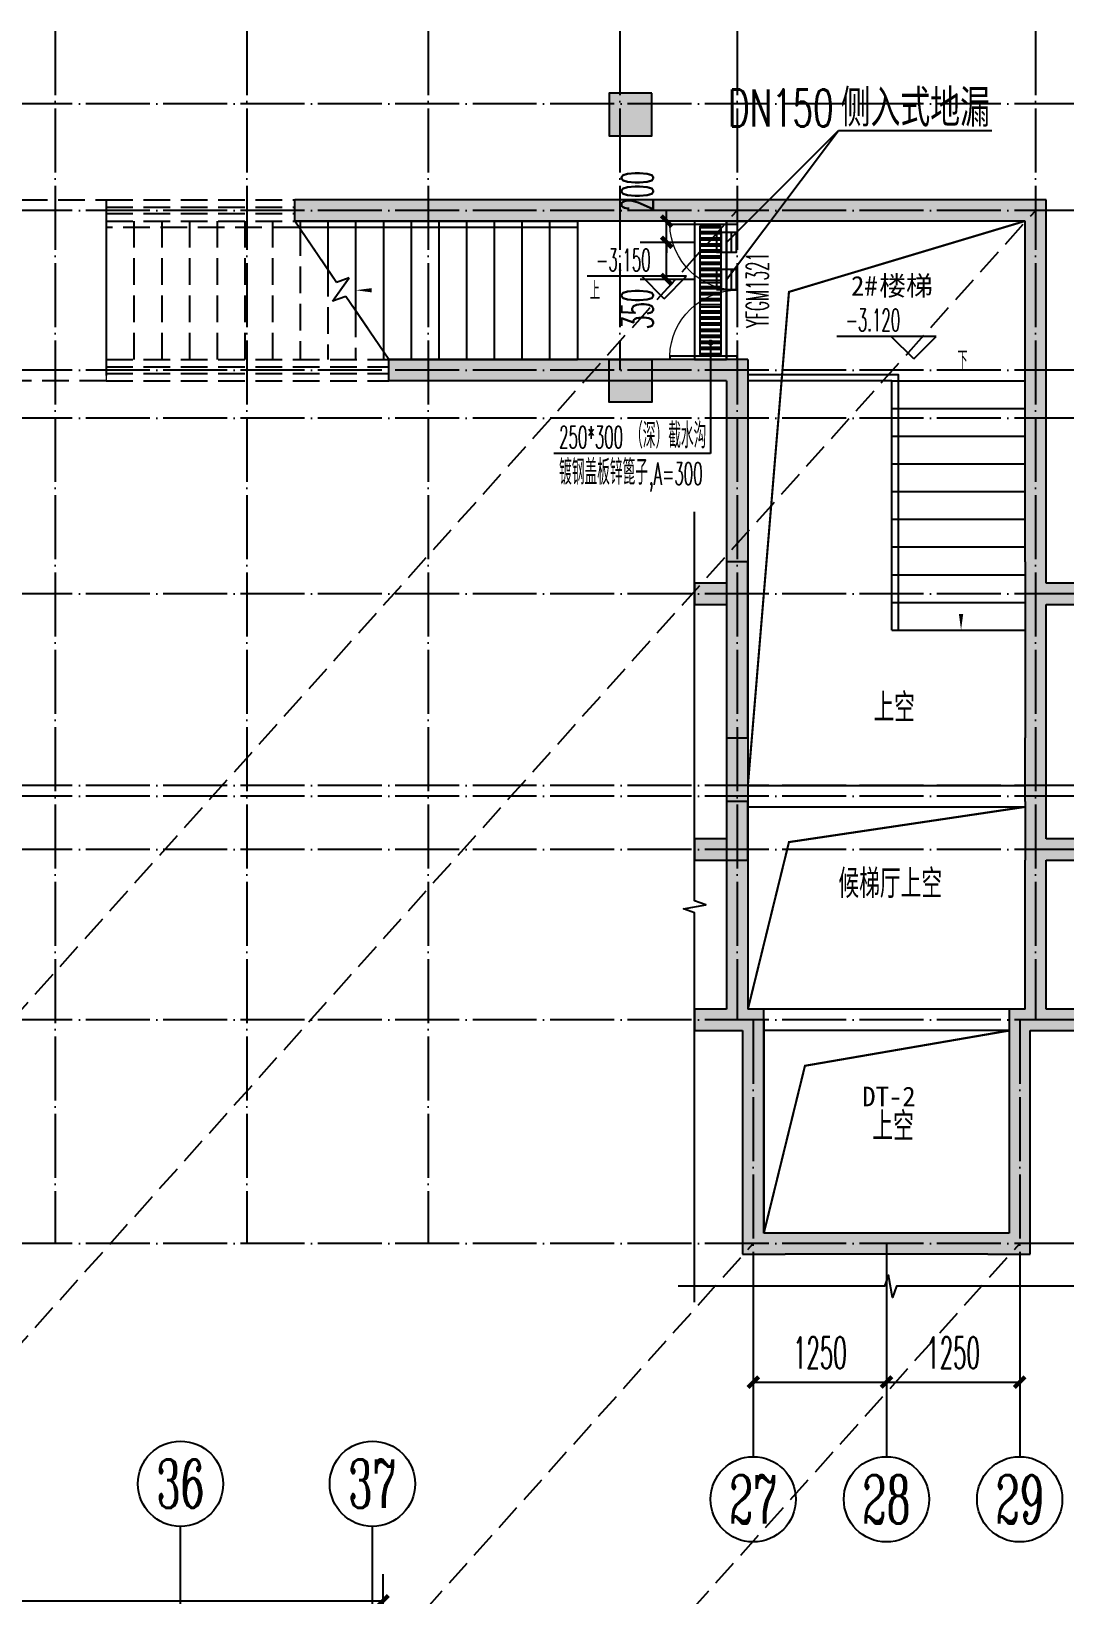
# Model space of a CAD drawing. Extents: x 27938 to 1507990, y 110129 to 923079.
# Drawn here: x 673506 to 683202, y 622791 to 637468 of the extents above; entities that cross this region are included whole.
import ezdxf
from ezdxf.enums import TextEntityAlignment as Align

# ---------------------------------------------------------------- set-up
doc = ezdxf.new("R2010")
doc.units = 0
doc.header["$LTSCALE"] = 1000
doc.header["$MEASUREMENT"] = 0
for name, pattern in [('#P_--_20B1_001_t3$0$DASH', [0.35, 0.25, -0.1]), ('__DASH', [0.35, 0.25, -0.1]), ('DOTE', [2.42, 2, -0.2, 0.02, -0.2])]:
    doc.linetypes.add(name, pattern=pattern)
for name, color, linetype in [('AXIS', 3, 'Continuous'), ('AXIS_TEXT', 7, 'Continuous'), ('COLUMN', 9, 'Continuous'), ('DIM_ELEV', 3, 'Continuous'), ('DIM_LEAD', 3, 'Continuous'), ('DIM_SYMB', 3, 'Continuous'), ('DIM_废水', 31, 'Continuous'), ('DOOR_FIRE_TEXT', 7, 'Continuous'), ('DOTE', 1, 'Continuous'), ('EQUIP_地漏', 7, 'Continuous'), ('PUB_HATCH', 8, 'Continuous'), ('PUB_TEXT', 4, 'Continuous'), ('STAIR', 2, 'Continuous'), ('TWT_DIM', 3, 'Continuous'), ('WALL', 9, 'Continuous'), ('WINDOW', 4, 'Continuous')]:
    doc.layers.add(name, color=color, linetype=linetype)
doc.layers.add('平面-看线', color=45, linetype='Continuous', lineweight=15)
doc.styles.add('_TCH_AXIS', font='COMPLEX', dxfattribs={"bigfont": 'GBCBIG'})
doc.styles.add('_TCH_DIM', font='SIMPLEX.shx', dxfattribs={"width": 0.7, "bigfont": 'GBCBIG.shx'})
doc.styles.add('_TCH_DIM_T3', font='SIMPLEX.shx', dxfattribs={"width": 0.494118, "bigfont": 'GBCBIG.shx'})
doc.styles.add('_TCH_WINDOW', font='SIMPLEX.shx', dxfattribs={"width": 0.7, "height": 3.5, "bigfont": 'GBCBIG.shx'})
doc.styles.add('_TWT_SERIAL', font='SIMPLEX', dxfattribs={"width": 0.8, "height": 3.5, "bigfont": 'HZTXT'})
doc.styles.add('COMPLEX', font='COMPLEX')
doc.styles.get("Standard").update_dxf_attribs({"font": 'gbenor.shx', "bigfont": 'gbcbig.shx'})
doc.styles.add('黑体', font='simhei.ttf')
doc.dimstyles.new('_TCH_ARCH&&100', dxfattribs={"dimtxt": 297.5, "dimasz": 100, "dimexe": 250, "dimexo": 300, "dimgap": 126.25, "dimtad": 1, "dimdec": 0, "dimzin": 0, "dimdsep": 46, "dimtxsty": '_TCH_DIM_T3', "dimblk": 'ARCHTICK', "dimcen": 0.09, "dimclrt": 4, "dimazin": 2, "dimtfac": 1, "dimtdec": 0, "dimtix": 1, "dimtmove": 2, "dimatfit": 3, "dimfxl": 100, "dimtolj": 1, "dimtzin": 0, "dimarcsym": 0})
doc.dimstyles.new('_TWT_ARCH&&100', dxfattribs={"dimtxt": 297.5, "dimasz": 100, "dimexe": 250, "dimexo": 300, "dimgap": 126.25, "dimtad": 1, "dimdec": 0, "dimzin": 0, "dimdsep": 46, "dimtxsty": '_TCH_DIM_T3', "dimblk": 'ARCHTICK', "dimcen": 0.09, "dimclrt": 7, "dimazin": 2, "dimtfac": 1, "dimtdec": 0, "dimtix": 1, "dimtmove": 2, "dimatfit": 3, "dimfxl": 1, "dimtolj": 1, "dimtzin": 0, "dimarcsym": 0})

# ---------------------------------------------------------------- blocks, each defined once
blk = doc.blocks.new('A$C110D7C8B')
h = blk.add_hatch()
h.set_pattern_fill('ANSI32', color=0, scale=12, angle=135)
h.set_pattern_definition([(180, (0, 0), (-4e-15, -57.15), []), (180, (-19.05, 19.05), (-4e-15, -57.15), [])])
h.paths.add_polyline_path([(50, -1350), (250, -1350), (250, -150), (50, -150)])
at = {"color": 0}
for points in [[(0, -100), (300, -100), (300, -1400), (0, -1400)], [(50, -150), (250, -150), (250, -1350), (50, -1350)]]:
    blk.add_lwpolyline(points, close=True, dxfattribs=at)
blk = doc.blocks.new('A$C028C60F5')
at = {"color": 0}
blk.add_lwpolyline([(400, 0), (0, 0), (0, -400), (400, -400)], close=True, dxfattribs=at)
at = {"layer": 'PUB_HATCH', "color": 0}
blk.add_solid([(0, -400), (400, -400), (0, 0), (400, 0)], dxfattribs=at)
blk = doc.blocks.new('$DorLib2D$00000002')
for p, q in [((-0.5, 0), (-0.5, 0.4875)), ((-0.475, 0.4875), (-0.5, 0.4875)), ((-0.475, 0), (-0.475, 0.4875)), ((0.475, 0), (0.475, 0.4875)), ((0.475, 0.4875), (0.5, 0.4875)), ((0.5, 0), (0.5, 0.4875)), ((-0.5, 0), (-0.475, 0)), ((0.5, 0), (0.475, 0))]:
    blk.add_line(p, q)
at = {"lineweight": 13}
for centre, start, end in [((-0.4875, 0), 0, 88.53072), ((0.4875, 0), 91.46928, 180)]:
    blk.add_arc(centre, 0.4875, start, end, dxfattribs=at)
blk = doc.blocks.new('_ArchTick')
at = {"color": 0, "linetype": 'ByBlock', "const_width": 0.4}
blk.add_lwpolyline([(-0.5, -0.5), (0.5, 0.5)], dxfattribs=at)
blk = doc.blocks.new('*D1319')
at = {"layer": 'AXIS', "color": 0, "lineweight": -2}
for p, q in [((7420, 1881), (7420, 2731)), ((10220, 1881), (10220, 2731)), ((7420, 2481), (10220, 2481))]:
    blk.add_line(p, q, dxfattribs=at)
at = {"layer": 'Defpoints', "color": 0}
for p in [(10220, 2481), (7420, 1581), (10220, 1581)]:
    blk.add_point(p, dxfattribs=at)
at = {"layer": 'AXIS', "color": 0, "lineweight": -2, "xscale": 100, "yscale": 100, "zscale": 100, "rotation": 180}
blk.add_blockref('_ArchTick', (7420, 2481), dxfattribs=at)
at = {"layer": 'AXIS', "color": 0, "lineweight": -2, "xscale": 100, "yscale": 100, "zscale": 100}
blk.add_blockref('_ArchTick', (10220, 2481), dxfattribs=at)
at = {"layer": 'AXIS', "color": 4, "insert": (8820, 2756), "char_height": 297.5, "attachment_point": 5, "style": '_TCH_DIM_T3'}
blk.add_mtext('\\A1;2800', dxfattribs=at)
blk = doc.blocks.new('*D1320')
at = {"layer": 'AXIS', "color": 0, "lineweight": -2}
for p, q in [((6320, 1881), (6320, 2731)), ((7420, 1881), (7420, 2731)), ((6320, 2481), (7420, 2481))]:
    blk.add_line(p, q, dxfattribs=at)
at = {"layer": 'Defpoints', "color": 0}
for p in [(7420, 2481), (6320, 1581), (7420, 1581)]:
    blk.add_point(p, dxfattribs=at)
at = {"layer": 'AXIS', "color": 0, "lineweight": -2, "xscale": 100, "yscale": 100, "zscale": 100, "rotation": 180}
blk.add_blockref('_ArchTick', (6320, 2481), dxfattribs=at)
at = {"layer": 'AXIS', "color": 0, "lineweight": -2, "xscale": 100, "yscale": 100, "zscale": 100}
blk.add_blockref('_ArchTick', (7420, 2481), dxfattribs=at)
at = {"layer": 'AXIS', "color": 4, "insert": (6870, 2756), "char_height": 297.5, "attachment_point": 5, "style": '_TCH_DIM_T3'}
blk.add_mtext('\\A1;1100', dxfattribs=at)
blk = doc.blocks.new('*D1321')
at = {"layer": 'AXIS', "color": 0, "lineweight": -2}
for p, q in [((4520, 1881), (4520, 2731)), ((6320, 1881), (6320, 2731)), ((4520, 2481), (6320, 2481))]:
    blk.add_line(p, q, dxfattribs=at)
at = {"layer": 'Defpoints', "color": 0}
for p in [(6320, 2481), (4520, 1581), (6320, 1581)]:
    blk.add_point(p, dxfattribs=at)
at = {"layer": 'AXIS', "color": 0, "lineweight": -2, "xscale": 100, "yscale": 100, "zscale": 100, "rotation": 180}
blk.add_blockref('_ArchTick', (4520, 2481), dxfattribs=at)
at = {"layer": 'AXIS', "color": 0, "lineweight": -2, "xscale": 100, "yscale": 100, "zscale": 100}
blk.add_blockref('_ArchTick', (6320, 2481), dxfattribs=at)
at = {"layer": 'AXIS', "color": 4, "insert": (5420, 2756), "char_height": 297.5, "attachment_point": 5, "style": '_TCH_DIM_T3'}
blk.add_mtext('\\A1;1800', dxfattribs=at)
blk = doc.blocks.new('*D1322')
at = {"layer": 'AXIS', "color": 0, "lineweight": -2}
for p, q in [((2820, 1881), (2820, 2731)), ((4520, 1881), (4520, 2731)), ((2820, 2481), (4520, 2481))]:
    blk.add_line(p, q, dxfattribs=at)
at = {"layer": 'Defpoints', "color": 0}
for p in [(4520, 2481), (2820, 1581), (4520, 1581)]:
    blk.add_point(p, dxfattribs=at)
at = {"layer": 'AXIS', "color": 0, "lineweight": -2, "xscale": 100, "yscale": 100, "zscale": 100, "rotation": 180}
blk.add_blockref('_ArchTick', (2820, 2481), dxfattribs=at)
at = {"layer": 'AXIS', "color": 0, "lineweight": -2, "xscale": 100, "yscale": 100, "zscale": 100}
blk.add_blockref('_ArchTick', (4520, 2481), dxfattribs=at)
at = {"layer": 'AXIS', "color": 4, "insert": (3670, 2756), "char_height": 297.5, "attachment_point": 5, "style": '_TCH_DIM_T3'}
blk.add_mtext('\\A1;1700', dxfattribs=at)
blk = doc.blocks.new('*D1323')
at = {"layer": 'AXIS', "color": 0, "lineweight": -2}
for p, q in [((1020, 1881), (1020, 2731)), ((2820, 1881), (2820, 2731)), ((1020, 2481), (2820, 2481))]:
    blk.add_line(p, q, dxfattribs=at)
at = {"layer": 'Defpoints', "color": 0}
for p in [(2820, 2481), (1020, 1581), (2820, 1581)]:
    blk.add_point(p, dxfattribs=at)
at = {"layer": 'AXIS', "color": 0, "lineweight": -2, "xscale": 100, "yscale": 100, "zscale": 100, "rotation": 180}
blk.add_blockref('_ArchTick', (1020, 2481), dxfattribs=at)
at = {"layer": 'AXIS', "color": 0, "lineweight": -2, "xscale": 100, "yscale": 100, "zscale": 100}
blk.add_blockref('_ArchTick', (2820, 2481), dxfattribs=at)
at = {"layer": 'AXIS', "color": 4, "insert": (1920, 2756), "char_height": 297.5, "attachment_point": 5, "style": '_TCH_DIM_T3'}
blk.add_mtext('\\A1;1800', dxfattribs=at)
blk = doc.blocks.new('*D1340')
at = {"layer": 'AXIS', "color": 0, "lineweight": -2}
for p, q in [((8820, -10500), (8820, -11350)), ((10070, -10500), (10070, -11350)), ((8820, -11100), (10070, -11100))]:
    blk.add_line(p, q, dxfattribs=at)
at = {"layer": 'Defpoints', "color": 0}
for p in [(8820, -10200), (10070, -10200), (10070, -11100)]:
    blk.add_point(p, dxfattribs=at)
at = {"layer": 'AXIS', "color": 0, "lineweight": -2, "xscale": 100, "yscale": 100, "zscale": 100, "rotation": 180}
blk.add_blockref('_ArchTick', (8820, -11100), dxfattribs=at)
at = {"layer": 'AXIS', "color": 0, "lineweight": -2, "xscale": 100, "yscale": 100, "zscale": 100}
blk.add_blockref('_ArchTick', (10070, -11100), dxfattribs=at)
at = {"layer": 'AXIS', "color": 4, "insert": (9445, -10825), "char_height": 297.5, "attachment_point": 5, "style": '_TCH_DIM_T3'}
blk.add_mtext('\\A1;1250', dxfattribs=at)
blk = doc.blocks.new('*D1341')
at = {"layer": 'AXIS', "color": 0, "lineweight": -2}
for p, q in [((7570, -10500), (7570, -11350)), ((8820, -10500), (8820, -11350)), ((7570, -11100), (8820, -11100))]:
    blk.add_line(p, q, dxfattribs=at)
at = {"layer": 'Defpoints', "color": 0}
for p in [(7570, -10200), (8820, -10200), (8820, -11100)]:
    blk.add_point(p, dxfattribs=at)
at = {"layer": 'AXIS', "color": 0, "lineweight": -2, "xscale": 100, "yscale": 100, "zscale": 100, "rotation": 180}
blk.add_blockref('_ArchTick', (7570, -11100), dxfattribs=at)
at = {"layer": 'AXIS', "color": 0, "lineweight": -2, "xscale": 100, "yscale": 100, "zscale": 100}
blk.add_blockref('_ArchTick', (8820, -11100), dxfattribs=at)
at = {"layer": 'AXIS', "color": 4, "insert": (8195, -10825), "char_height": 297.5, "attachment_point": 5, "style": '_TCH_DIM_T3'}
blk.add_mtext('\\A1;1250', dxfattribs=at)
blk = doc.blocks.new('_AXISO')
blk.add_circle((0, 0), 0.5)
at = {"layer": 'AXIS_TEXT', "style": 'COMPLEX', "width": 1.041667}
blk.add_attdef('A', text='', height=0.56, dxfattribs=at).set_placement((-0.25, -0.28), (0.25, -0.28), align=Align.FIT)
blk = doc.blocks.new('$TwtSys$00000137')
at = {"color": 7}
for p, q in [((-46.875, -93.75), (-46.875, 93.75)), ((0, -93.75), (0, 93.75)), ((46.875, -93.75), (46.875, 93.75))]:
    blk.add_line(p, q, dxfattribs=at)
blk.add_lwpolyline([(-93.75, -93.75), (93.75, -93.75), (93.75, 93.75), (-93.75, 93.75)], close=True, dxfattribs=at)
blk = doc.blocks.new('*D1436')
at = {"layer": 'Defpoints', "color": 0}
for p in [(-562, -200), (0, -200), (0, -550)]:
    blk.add_point(p, dxfattribs=at)
at = {"layer": 'TWT_DIM', "color": 0, "lineweight": -2}
for p, q in [((-300, -200), (-812, -200)), ((-562, -550), (-562, -200)), ((-300, -550), (-812, -550))]:
    blk.add_line(p, q, dxfattribs=at)
at = {"layer": 'TWT_DIM', "color": 0, "lineweight": -2, "xscale": 100, "yscale": 100, "zscale": 100}
for p, rotation in [((-562, -200), 90), ((-562, -550), 270)]:
    blk.add_blockref('_ArchTick', p, dxfattribs=dict(at, rotation=rotation))
at = {"layer": 'TWT_DIM', "color": 7, "insert": (-837, -825), "char_height": 297.5, "attachment_point": 5, "rotation": 90, "style": '_TCH_DIM_T3'}
blk.add_mtext('\\A1;350', dxfattribs=at)
blk = doc.blocks.new('*D1437')
at = {"layer": 'Defpoints', "color": 0}
for p in [(-562, 0), (0, 0), (0, -200)]:
    blk.add_point(p, dxfattribs=at)
at = {"layer": 'TWT_DIM', "color": 0, "lineweight": -2}
for p, q in [((-300, 0), (-812, 0)), ((-562, 0), (-562, 100)), ((-562, -200), (-562, 0)), ((-300, -200), (-812, -200)), ((-562, -200), (-562, -300))]:
    blk.add_line(p, q, dxfattribs=at)
at = {"layer": 'TWT_DIM', "color": 0, "lineweight": -2, "xscale": 100, "yscale": 100, "zscale": 100}
for p, rotation in [((-562, 0), 270), ((-562, -200), 90)]:
    blk.add_blockref('_ArchTick', p, dxfattribs=dict(at, rotation=rotation))
at = {"layer": 'TWT_DIM', "color": 7, "insert": (-837, 280), "char_height": 297.5, "attachment_point": 5, "rotation": 90, "style": '_TCH_DIM_T3'}
blk.add_mtext('\\A1;200', dxfattribs=at)
blk = doc.blocks.new('*D1607')
at = {"layer": 'AXIS', "color": 0, "lineweight": -2}
for p, q in [((626606, 619733), (626606, 622983)), ((676806, 619733), (676806, 622983)), ((626606, 622733), (676806, 622733))]:
    blk.add_line(p, q, dxfattribs=at)
at = {"layer": 'Defpoints', "color": 0}
for p in [(676806, 622733), (626606, 619433), (676806, 619433)]:
    blk.add_point(p, dxfattribs=at)
at = {"layer": 'AXIS', "color": 0, "lineweight": -2, "xscale": 100, "yscale": 100, "zscale": 100, "rotation": 180}
blk.add_blockref('_ArchTick', (626606, 622733), dxfattribs=at)
at = {"layer": 'AXIS', "color": 0, "lineweight": -2, "xscale": 100, "yscale": 100, "zscale": 100}
blk.add_blockref('_ArchTick', (676806, 622733), dxfattribs=at)
at = {"layer": 'AXIS', "color": 4, "insert": (651706, 623008), "char_height": 297.5, "attachment_point": 5, "style": '_TCH_DIM_T3'}
blk.add_mtext('\\A1;50200', dxfattribs=at)
blk = doc.blocks.new('A$C18F32B8A')
at = {"layer": 'PUB_HATCH'}
for points in [[(7419.7, -200.2), (7419.8, -0.2), (3268, 0.1), (3268, -199.9)], [(10119.7, -200.2), (10319.7, -0.2), (7419.7, -0.2), (7419.7, -200.2)], [(10319.7, -3600.2), (10319.7, -3600.2), (10319.7, -0.2), (10119.7, -200.2), (10119.7, -3400.2), (10319.7, -3400.2)], [(7319.7, -1700.2), (7519.7, -1500.3), (4152, -1500.1), (4152, -1700.1)], [(7519.7, -1500.3), (7319.7, -1700.2), (7319.7, -5600.2), (7519.7, -5600.2)], [(7019.7, -3800.2), (7319.7, -3800.2), (7319.7, -5050.2), (7519.7, -5050.2), (7519.7, -3400.2), (7319.7, -3400.2), (7319.7, -3600.2), (7019.7, -3600.2)], [(10619.7, -3800.2), (10619.7, -3600.2), (10319.7, -3600.2), (10319.7, -3400.2), (10119.7, -3400.2), (10119.7, -5050.2), (10319.7, -5050.2), (10319.7, -3800.2)], [(10319.7, -3800.2), (10319.7, -3800.2), (10319.7, -5050.2), (10119.7, -5050.2), (10119.7, -5600.2), (10319.7, -5600.2)], [(7519.6, -6200.2), (7519.6, -5650.2), (7319.6, -5650.2), (7319.6, -6000.2), (7019.7, -6000.2), (7019.7, -6200.2)], [(7319.7, -7600.2), (7519.7, -7600.2), (7519.7, -5600.2), (7319.7, -5600.2)], [(10119.7, -5650.2), (10319.7, -5650.2), (10319.7, -5600.2), (10119.7, -5600.2)], [(10119.7, -6200.2), (10619.7, -6200.2), (10619.7, -6000.2), (10319.7, -6000.2), (10319.7, -5650.2), (10119.7, -5650.2)], [(10319.7, -6200.2), (10119.7, -6200.2), (10119.7, -7600.2), (10319.7, -7600.2)], [(7669.6, -7600.2), (7019.7, -7600.2), (7019.7, -7800.3), (7469.6, -7800.3), (7469.6, -9900.2), (7869.6, -9900.2), (7869.6, -9700.2), (7669.6, -9700.2)], [(7669.7, -7600.2), (7669.6, -7600.2), (7669.6, -7600.4)], [(9969.7, -7600.2), (9969.7, -9700.2), (9769.7, -9700.2), (9769.7, -9900.2), (10169.7, -9900.2), (10169.7, -7800.3), (10619.7, -7800.3), (10619.7, -7600.2)], [(7669.7, -7700.2), (7469.7, -7700.2), (7469.7, -9900.2), (7669.7, -9700.2)], [(7869.6, -9700.2), (7869.6, -9900.2), (9769.7, -9900.2), (9769.7, -9700.2)]]:
    blk.add_hatch(color=256, dxfattribs=at).paths.add_polyline_path(points)
at = {"color": 0, "const_width": 20}
for points in [[(7519.7, -5500.2), (7905.3, -865.3), (10119.7, -200.2)], [(7519.7, -7600.2), (7905.3, -6030.5), (10119.8, -5700.2)], [(7669.7, -9700.2), (8055.3, -8130.5), (9969.7, -7800.2)]]:
    blk.add_lwpolyline(points, dxfattribs=at)
at = {"layer": 'AXIS', "color": 0}
for p, q in [((7569.6, -10200.2), (7569.6, -11800.2)), ((8819.6, -10200.2), (8819.6, -11800.2)), ((10069.7, -10200.2), (10069.7, -11800.2))]:
    blk.add_line(p, q, dxfattribs=at)
at = {"layer": 'COLUMN', "color": 0}
for p, q in [((7519.7, -3400.2), (7319.7, -3400.2)), ((7319.7, -3400.2), (7319.7, -3600.2)), ((7519.7, -5050.2), (7519.7, -3400.2)), ((10119.7, -3400.2), (10119.7, -3400.2)), ((10119.7, -3400.2), (10119.7, -5050.2)), ((7319.7, -3600.2), (7019.7, -3600.2)), ((7019.7, -3600.2), (7019.7, -3800.2)), ((10619.7, -3600.2), (10319.7, -3600.2)), ((7019.7, -3800.2), (7319.7, -3800.2)), ((7319.7, -3800.2), (7319.7, -5050.2)), ((10319.7, -3800.2), (10619.7, -3800.2)), ((7319.7, -5050.2), (7519.7, -5050.2)), ((10119.7, -5050.2), (10119.7, -5050.2)), ((7519.6, -5650.2), (7319.6, -5650.2)), ((7319.6, -5650.2), (7319.6, -6000.2)), ((7519.6, -6200.2), (7519.6, -5650.2)), ((10119.7, -5650.2), (10119.7, -6200.2)), ((10319.7, -6000.2), (10319.7, -5650.2)), ((7319.6, -6000.2), (7019.7, -6000.2)), ((7019.7, -6000.2), (7019.7, -6200.2)), ((10619.7, -6000.2), (10319.7, -6000.2)), ((7019.7, -6200.2), (7519.6, -6200.2)), ((10319.7, -6200.2), (10619.7, -6200.2)), ((7319.7, -7600.2), (7019.7, -7600.2)), ((7019.7, -7600.2), (7019.7, -7800.3)), ((7669.6, -7600.2), (7519.7, -7600.2)), ((7669.6, -9700.2), (7669.6, -7600.2)), ((9969.7, -7600.2), (9969.7, -9700.2)), ((10119.7, -7600.2), (9969.7, -7600.2)), ((10619.7, -7600.2), (10319.7, -7600.2)), ((7019.7, -7800.3), (7469.6, -7800.3)), ((7469.6, -7800.3), (7469.6, -9900.2)), ((10169.7, -9900.2), (10169.7, -7800.3)), ((10169.7, -7800.3), (10619.7, -7800.3)), ((7869.6, -9700.2), (7669.6, -9700.2)), ((9969.7, -9700.2), (9769.7, -9700.2)), ((7469.6, -9900.2), (7869.6, -9900.2)), ((9769.7, -9900.2), (10169.7, -9900.2))]:
    blk.add_line(p, q, dxfattribs=at)
at = {"layer": 'DIM_ELEV', "color": 0}
for p, q in [((6943.9, -719.1), (6013, -719.1)), ((6733.9, -929.1), (6523.9, -719.1)), ((6733.9, -929.1), (6943.9, -719.1)), ((9285.2, -1283), (8354.3, -1283)), ((9075.2, -1493), (8865.2, -1283)), ((9075.2, -1493), (9285.2, -1283))]:
    blk.add_line(p, q, dxfattribs=at)
at = {"layer": 'DIM_LEAD', "color": 0}
for p, q in [((7169.7, -1341.4), (7169.7, -2382)), ((7169.7, -2382), (5699.8, -2382))]:
    blk.add_line(p, q, dxfattribs=at)
at = {"layer": 'DIM_LEAD', "color": 0, "const_width": 28}
blk.add_lwpolyline([(7169.7, -1327.4, 1), (7169.7, -1355.4, 1)], format="xyb", close=True, dxfattribs=at)
at = {"layer": 'DIM_SYMB', "color": 0}
for points in [[(5988.1, -850, 0, 0, 0), (3840, -850, 0, 40, 0), (3990, -850, 0, 0, 0)], [(9519.8, -1638.2, 0, 0, 0), (9519.8, -4040.2, 0, 40, 0), (9519.8, -3890.2, 0, 0, 0)]]:
    blk.add_lwpolyline(points, format="xyseb", dxfattribs=at)
for points in [[(7019.7, -10349), (7019.7, -6695.4), (6914.7, -6657.2), (7124.7, -6620.2), (7019.7, -6582.9), (7019.7, -2929.3)], [(10849.9, -10200.2), (8914.3, -10200.2), (8876.1, -10305.2), (8839.1, -10095.2), (8801.8, -10200.2), (6866.2, -10200.2)]]:
    blk.add_lwpolyline(points, dxfattribs=at)
at = {"layer": 'DOTE', "color": 0, "linetype": 'DOTE', "ltscale": 0.3}
for p, q in [((1019.7, 1581.2), (1019.7, -9800.2)), ((2819.7, 1581.2), (2819.7, -9800.2)), ((4519.7, 1581.2), (4519.7, -9800.2)), ((6319.7, 1581.2), (6319.7, -1600.2)), ((7419.7, 1581.2), (7419.7, -7700.2)), ((10219.7, 1581.2), (10219.7, -7700.2)), ((10619.7, 899.8), (-743.8, 899.8)), ((10619.7, -100.2), (-743.8, -100.2)), ((10619.7, -1600.2), (-743.8, -1600.2)), ((10619.7, -2050.2), (-743.8, -2050.2)), ((10619.7, -3700.2), (-743.8, -3700.2)), ((10619.7, -5500.2), (-743.8, -5500.2)), ((10619.7, -5600.2), (-743.8, -5600.2)), ((10619.7, -6100.2), (-743.8, -6100.2)), ((10619.7, -7700.2), (-743.8, -7700.2)), ((7569.6, -7700.2), (7569.6, -10200.2)), ((10069.7, -7700.2), (10069.7, -10200.2)), ((10619.7, -9800.2), (-743.8, -9800.2)), ((8819.6, -9800.2), (8819.6, -10205.1))]:
    blk.add_line(p, q, dxfattribs=at)
at = {"layer": 'STAIR', "color": 0, "linetype": '#P_--_20B1_001_t3$0$DASH'}
for p, q in [((1500, 0), (3268, -0.2)), ((1500, -70), (3268, -70.2)), ((1500, -130), (3268, -130.2)), ((1500, -200), (3268, -200)), ((1500, -200), (3268, -200)), ((1500, -200), (1500, -1500)), ((3308.8, -260), (1500, -260)), ((1760, -200), (1760, -1500)), ((2020, -200), (2020, -1500)), ((2280, -200), (2280, -1500)), ((2540, -200), (2540, -1500)), ((2800, -200), (2800, -1500)), ((3060, -200), (3060, -1500)), ((3659.5, -775.7), (3268, -200)), ((3320, -276.5), (3320, -1500)), ((3580, -658.8), (3580, -1500)), ((3621.8, -952.2), (3779.1, -734)), ((3779.1, -734), (3659.5, -775.7)), ((3749.3, -907.8), (3621.8, -952.2)), ((4152, -1500), (3749.3, -907.8)), ((3840, -1041.2), (3840, -1500)), ((4100, -1423.5), (4100, -1500)), ((1500, -1500), (4152, -1500)), ((1500, -1500), (4152, -1500)), ((1500, -1570), (4152, -1570.2)), ((1500, -1630), (4152, -1630.2)), ((1500, -1700), (4152, -1700))]:
    blk.add_line(p, q, dxfattribs=at)
at = {"layer": 'STAIR', "color": 0}
for p, q in [((3268, -200), (5920, -200)), ((3659.5, -775.7), (3268, -200)), ((5920, -260), (3308.8, -260)), ((3320, -200), (3320, -276.5)), ((3580, -200), (3580, -658.8)), ((3840, -200), (3840, -1041.2)), ((4100, -200), (4100, -1423.5)), ((4360, -200), (4360, -1500)), ((4620, -200), (4620, -1500)), ((4880, -200), (4880, -1500)), ((5140, -200), (5140, -1500)), ((5400, -200), (5400, -1500)), ((5660, -200), (5660, -1500)), ((5920, -200), (5920, -1500)), ((3621.8, -952.2), (3779.1, -734)), ((3779.1, -734), (3659.5, -775.7)), ((3749.3, -907.8), (3621.8, -952.2)), ((4152, -1500), (3749.3, -907.8)), ((4152, -1500), (5920, -1500)), ((8869.7, -1700.2), (7519.7, -1700.2)), ((8869.8, -4040.2), (8869.7, -1700.2)), ((8869.7, -1700.2), (10119.7, -1700.2)), ((10119.8, -3400.2), (10119.7, -1700.2)), ((8869.7, -1960.2), (10119.7, -1960.2)), ((8869.7, -2220.2), (10119.7, -2220.2)), ((8869.7, -2480.2), (10119.7, -2480.2)), ((8869.7, -2740.2), (10119.7, -2740.2)), ((8869.7, -3000.2), (10119.7, -3000.2)), ((8869.8, -3260.2), (10119.8, -3260.2)), ((8869.8, -3520.2), (10119.7, -3520.2)), ((8869.8, -3780.2), (10119.7, -3780.2)), ((8869.8, -4040.2), (10119.7, -4040.2))]:
    blk.add_line(p, q, dxfattribs=at)
at = {"layer": 'STAIR', "color": 0, "linetype": '#P_--_20B1_001_t3$0$DASH'}
blk.add_lwpolyline([(1500, -1700), (0, -1700), (0, 0), (1500, 0)], close=True, dxfattribs=at)
at = {"layer": 'STAIR', "color": 0}
blk.add_lwpolyline([(7519.7, -1640.2), (8929.8, -1640.2), (8929.8, -4040.2)], dxfattribs=at)
at = {"layer": 'WALL', "color": 0}
for p, q in [((7419.8, -0.2), (3268, 0.1)), ((3268, -199.9), (3268, 0.1)), ((10319.7, -0.2), (7419.7, -0.2)), ((10319.7, -3600.2), (10319.7, -0.2)), ((7419.7, -200.2), (3268, -199.9)), ((7319.7, -200.2), (7319.7, -200.3)), ((7319.7, -200.3), (7519.7, -200.3)), ((10119.7, -200.2), (7419.7, -200.2)), ((7519.7, -200.3), (7519.7, -200.2)), ((10119.7, -3400.2), (10119.7, -200.2)), ((7519.7, -1500.3), (4152, -1500.1)), ((4152, -1700.1), (4152, -1500.1)), ((7519.7, -1500.2), (7319.7, -1500.2)), ((7319.7, -1500.2), (7319.7, -1500.2)), ((7519.7, -1500.3), (7519.7, -1500.2)), ((7519.7, -1500.3), (7519.7, -5600.2)), ((7319.7, -1700.2), (4152, -1700.1)), ((7319.7, -1700.2), (7319.7, -5600.2)), ((10219.7, -3700.2), (10219.7, -3700.2)), ((10319.7, -5600.2), (10319.7, -3800.2)), ((10419.7, -3700.2), (10419.7, -3700.2)), ((10119.7, -5600.2), (10119.7, -5050.2)), ((7519.7, -5500.2), (10119.7, -5500.2)), ((7319.7, -5600.2), (7319.7, -7600.2)), ((7519.7, -5600.2), (7519.7, -7600.2)), ((7519.7, -5700.2), (10119.7, -5700.2)), ((10119.7, -5650.2), (10119.7, -5600.2)), ((10319.7, -5650.2), (10319.7, -5600.2)), ((10219.7, -6100.2), (10219.7, -6100.2)), ((10419.7, -6100.2), (10419.7, -6100.2)), ((10119.7, -7600.2), (10119.7, -6200.2)), ((10319.7, -7600.2), (10319.7, -6200.2)), ((9969.7, -7600.2), (7669.6, -7600.2)), ((7669.7, -7600.2), (7669.6, -7600.2)), ((7419.7, -7700.2), (7419.7, -7700.2)), ((7494.7, -7700.2), (7494.7, -7700.2)), ((7569.7, -7700.2), (7569.7, -7700.2)), ((7569.7, -7700.2), (7569.7, -7700.2)), ((7669.7, -7700.2), (7669.7, -9700.2)), ((10069.7, -7700.2), (10069.7, -7700.2)), ((9969.7, -7800.2), (7669.6, -7800.2)), ((7569.7, -8750.2), (7569.7, -8750.2)), ((10069.7, -8750.2), (10069.7, -8750.2)), ((7569.7, -9800.2), (7569.7, -9800.2)), ((9769.7, -9700.2), (7869.6, -9700.2)), ((10069.7, -9800.2), (10069.7, -9800.2)), ((9769.7, -9900.2), (7869.6, -9900.2))]:
    blk.add_line(p, q, dxfattribs=at)
at = {"layer": 'WINDOW', "color": 0}
blk.add_line((7319.7, -200.3), (7319.7, -1500.2), dxfattribs=at)
at = {"layer": '平面-看线', "color": 0}
for p, q in [((1500, 0), (1500, -200)), ((1500, -1500), (1500, -1700))]:
    blk.add_line(p, q, dxfattribs=at)
at = {"color": 8}
blk.add_blockref('A$C028C60F5', (6219.7, 999.8), dxfattribs=at)
at = {"color": 8, "xscale": -1}
for name, p in [('A$C110D7C8B', (7319.7, -100.2)), ('A$C028C60F5', (6619.7, -1500.2))]:
    blk.add_blockref(name, p, dxfattribs=at)
at = {"layer": 'AXIS', "color": 0}
ref = blk.add_blockref('_AXISO', (7569.6, -12200.2), dxfattribs=dict(at, xscale=800, yscale=800, zscale=800))
ref.add_attrib('A', '27', dxfattribs={"layer": 'AXIS_TEXT', "color": 0, "ltscale": 0.5, "height": 452.55, "style": '_TCH_AXIS', "width": 0.617647}).set_placement((7343.3, -12426.5), (7795.8, -12426.5), align=Align.FIT)
ref = blk.add_blockref('_AXISO', (8819.6, -12200.2), dxfattribs=dict(at, xscale=800, yscale=800, zscale=800))
ref.add_attrib('A', '28', dxfattribs={"layer": 'AXIS_TEXT', "color": 0, "ltscale": 0.5, "height": 452.55, "style": '_TCH_AXIS', "width": 0.617647}).set_placement((8593.4, -12426.5), (9045.9, -12426.5), align=Align.FIT)
ref = blk.add_blockref('_AXISO', (10069.7, -12200.2), dxfattribs=dict(at, xscale=800, yscale=800, zscale=800))
ref.add_attrib('A', '29', dxfattribs={"layer": 'AXIS_TEXT', "color": 0, "ltscale": 0.5, "height": 452.55, "style": '_TCH_AXIS', "width": 0.617647}).set_placement((9843.5, -12426.5), (10296, -12426.5), align=Align.FIT)
at = {"layer": 'WINDOW', "color": 0}
ref = blk.add_blockref('$DorLib2D$00000002', (7419.7, -850.2), dxfattribs=dict(at, xscale=1299.9, yscale=-1299.9, zscale=1299.9, rotation=270.0000000219068))
ref.add_attrib('A', 'YFGM1321', (7713.2, -1203), dxfattribs={"layer": 'DOOR_FIRE_TEXT', "color": 0, "ltscale": 0.5, "height": 208.25, "rotation": 90, "style": '_TCH_WINDOW', "width": 0.494118})
at = {"layer": 'DIM_ELEV', "color": 7, "style": '_TCH_DIM', "width": 0.494118}
for s, p in [('-3.150', (6095.9, -670.1)), ('-3.120', (8437.2, -1234))]:
    blk.add_text(s, height=208.25, dxfattribs=at).set_placement(p)
at = {"layer": 'DIM_LEAD', "color": 7, "style": '_TCH_DIM'}
for s, height, width, p in [('250*300', 208.25, 0.494118, (5748.8, -2333)), ('（深）截水沟', 236.31, 0.7, (6415.2, -2333)), ('镀钢盖板锌篦子', 236.31, 0.7, (5748.8, -2676)), (',A=300', 208.25, 0.494118, (6591.7, -2676))]:
    blk.add_text(s, height=height, dxfattribs=dict(at, width=width)).set_placement(p)
at = {"layer": 'DIM_SYMB', "color": 7, "style": '_TCH_DIM', "width": 0.7}
for s, p in [('上', (6038.1, -937.5)), ('下', (9486.5, -1588.1))]:
    blk.add_text(s, height=168.8, dxfattribs=at).set_placement(p)
at = {"layer": 'PUB_TEXT', "color": 0, "style": '黑体'}
for s, p in [('2#', (8487.8, -900)), ('楼梯', (8752.5, -900)), ('DT-2', (8592.7, -8510.6))]:
    blk.add_text(s, height=184.01, dxfattribs=at).set_placement(p)
at = {"layer": 'PUB_TEXT', "color": 0}
for s, p in [('上空', (8698.1, -4903.6)), ('候梯厅上空', (8369.3, -6556.1)), ('上空', (8687.5, -8833.9))]:
    blk.add_text(s, height=270.07, dxfattribs=at).set_placement(p)
at = {"layer": 'AXIS', "color": 0}
for p1, p2, distance, picture, middle in [((1019.7, 1581.2), (2819.7, 1581.2), 900, '*D1323', (1919.7, 2756.2)), ((2819.7, 1581.2), (4519.7, 1581.2), 900, '*D1322', (3669.7, 2756.2)), ((4519.7, 1581.2), (6319.7, 1581.2), 900, '*D1321', (5419.7, 2756.2)), ((6319.7, 1581.2), (7419.7, 1581.2), 900, '*D1320', (6869.7, 2756.2)), ((7419.7, 1581.2), (10219.7, 1581.2), 900, '*D1319', (8819.7, 2756.2)), ((7569.6, -10200.2), (8819.6, -10200.2), -900, '*D1341', (8194.6, -10825.2)), ((8819.6, -10200.2), (10069.7, -10200.2), -900, '*D1340', (9444.7, -10825.2))]:
    dim = blk.add_aligned_dim(p1=p1, p2=p2, distance=distance, dimstyle='_TCH_ARCH&&100', dxfattribs=at)
    dim.commit()
    dim.dimension.update_dxf_attribs({"geometry": picture, "text_midpoint": middle})
blk = doc.blocks.new('A$C2E2C7508')
at = {"layer": 'DIM_废水'}
for p, q in [((0, -200), (1051.3, 851.3)), ((0, -550), (1051.3, 851.3)), ((1051.3, 851.3), (2489.9, 851.3))]:
    blk.add_line(p, q, dxfattribs=at)
at = {"layer": 'EQUIP_地漏'}
for p in [(0, -200), (0, -550)]:
    blk.add_blockref('$TwtSys$00000137', p, dxfattribs=at)
at = {"layer": 'DIM_废水', "color": 7, "style": '_TWT_SERIAL'}
for s, width, p in [('DN150', 0.64, (14.6, 886.3)), ('侧入式地漏', 0.8, (1070.6, 886.3))]:
    blk.add_text(s, height=350, dxfattribs=dict(at, width=width)).set_placement(p)
at = {"layer": 'TWT_DIM'}
for base, p1, p2, picture, middle in [((-561.9, 0), (0, -200), (0, 0), '*D1437', (-836.9, 280.2)), ((-561.9, -200), (0, -550), (0, -200), '*D1436', (-836.9, -825.2))]:
    dim = blk.add_linear_dim(base=base, p1=p1, p2=p2, angle=90, dimstyle='_TWT_ARCH&&100', dxfattribs=at)
    dim.commit()
    dim.dimension.update_dxf_attribs({"geometry": picture, "text_midpoint": middle, "dimtype": 129})

msp = doc.modelspace()

# ---------------------------------------------------------------- linework, layer by layer
at = {"color": 8, "linetype": '__DASH'}
for p, q in [((662806.5, 616432.6), (680129.2, 635786.6)), ((665606.5, 616432.6), (682929.2, 635786.6)), ((662956.3, 606732.6), (680279, 626086.6)), ((665456.5, 606732.6), (682779.2, 626086.6))]:
    msp.add_line(p, q, dxfattribs=at)
at = {"layer": 'AXIS', "color": 8}
for p, q in [((674906.3, 619432.6), (674906.3, 623432.6)), ((676706.3, 619432.6), (676706.3, 623432.6))]:
    msp.add_line(p, q, dxfattribs=at)

# ---------------------------------------------------------------- block references
at = {"color": 8}
msp.add_blockref('A$C18F32B8A', (672709.4, 635886.8), dxfattribs=at)
at = {"ltscale": 0.5}
msp.add_blockref('A$C2E2C7508', (680029.2, 635686.6), dxfattribs=at)
at = {"layer": 'AXIS', "color": 8}
ref = msp.add_blockref('_AXISO', (674906.3, 623832.6), dxfattribs=dict(at, xscale=800, yscale=800, zscale=800))
ref.add_attrib('A', '36', dxfattribs={"layer": 'AXIS_TEXT', "color": 8, "ltscale": 0.5, "height": 452.55, "style": '_TCH_AXIS', "width": 0.636364}).set_placement((674680.1, 623606.3), (675132.6, 623606.3), align=Align.FIT)
ref = msp.add_blockref('_AXISO', (676706.3, 623832.6), dxfattribs=dict(at, xscale=800, yscale=800, zscale=800))
ref.add_attrib('A', '37', dxfattribs={"layer": 'AXIS_TEXT', "color": 8, "ltscale": 0.5, "height": 452.55, "style": '_TCH_AXIS', "width": 0.636364}).set_placement((676480.1, 623606.3), (676932.6, 623606.3), align=Align.FIT)

# ---------------------------------------------------------------- dimensions: what is measured, and where the dimension line sits
dim = msp.add_aligned_dim(p1=(626606.3, 619432.6), p2=(676806.3, 619432.6), distance=3300, dimstyle='_TCH_ARCH&&100', dxfattribs=at)
dim.commit()
dim.dimension.update_dxf_attribs({"geometry": '*D1607', "text_midpoint": (651706.3, 623007.6)})

doc.saveas('drawing.dxf')
